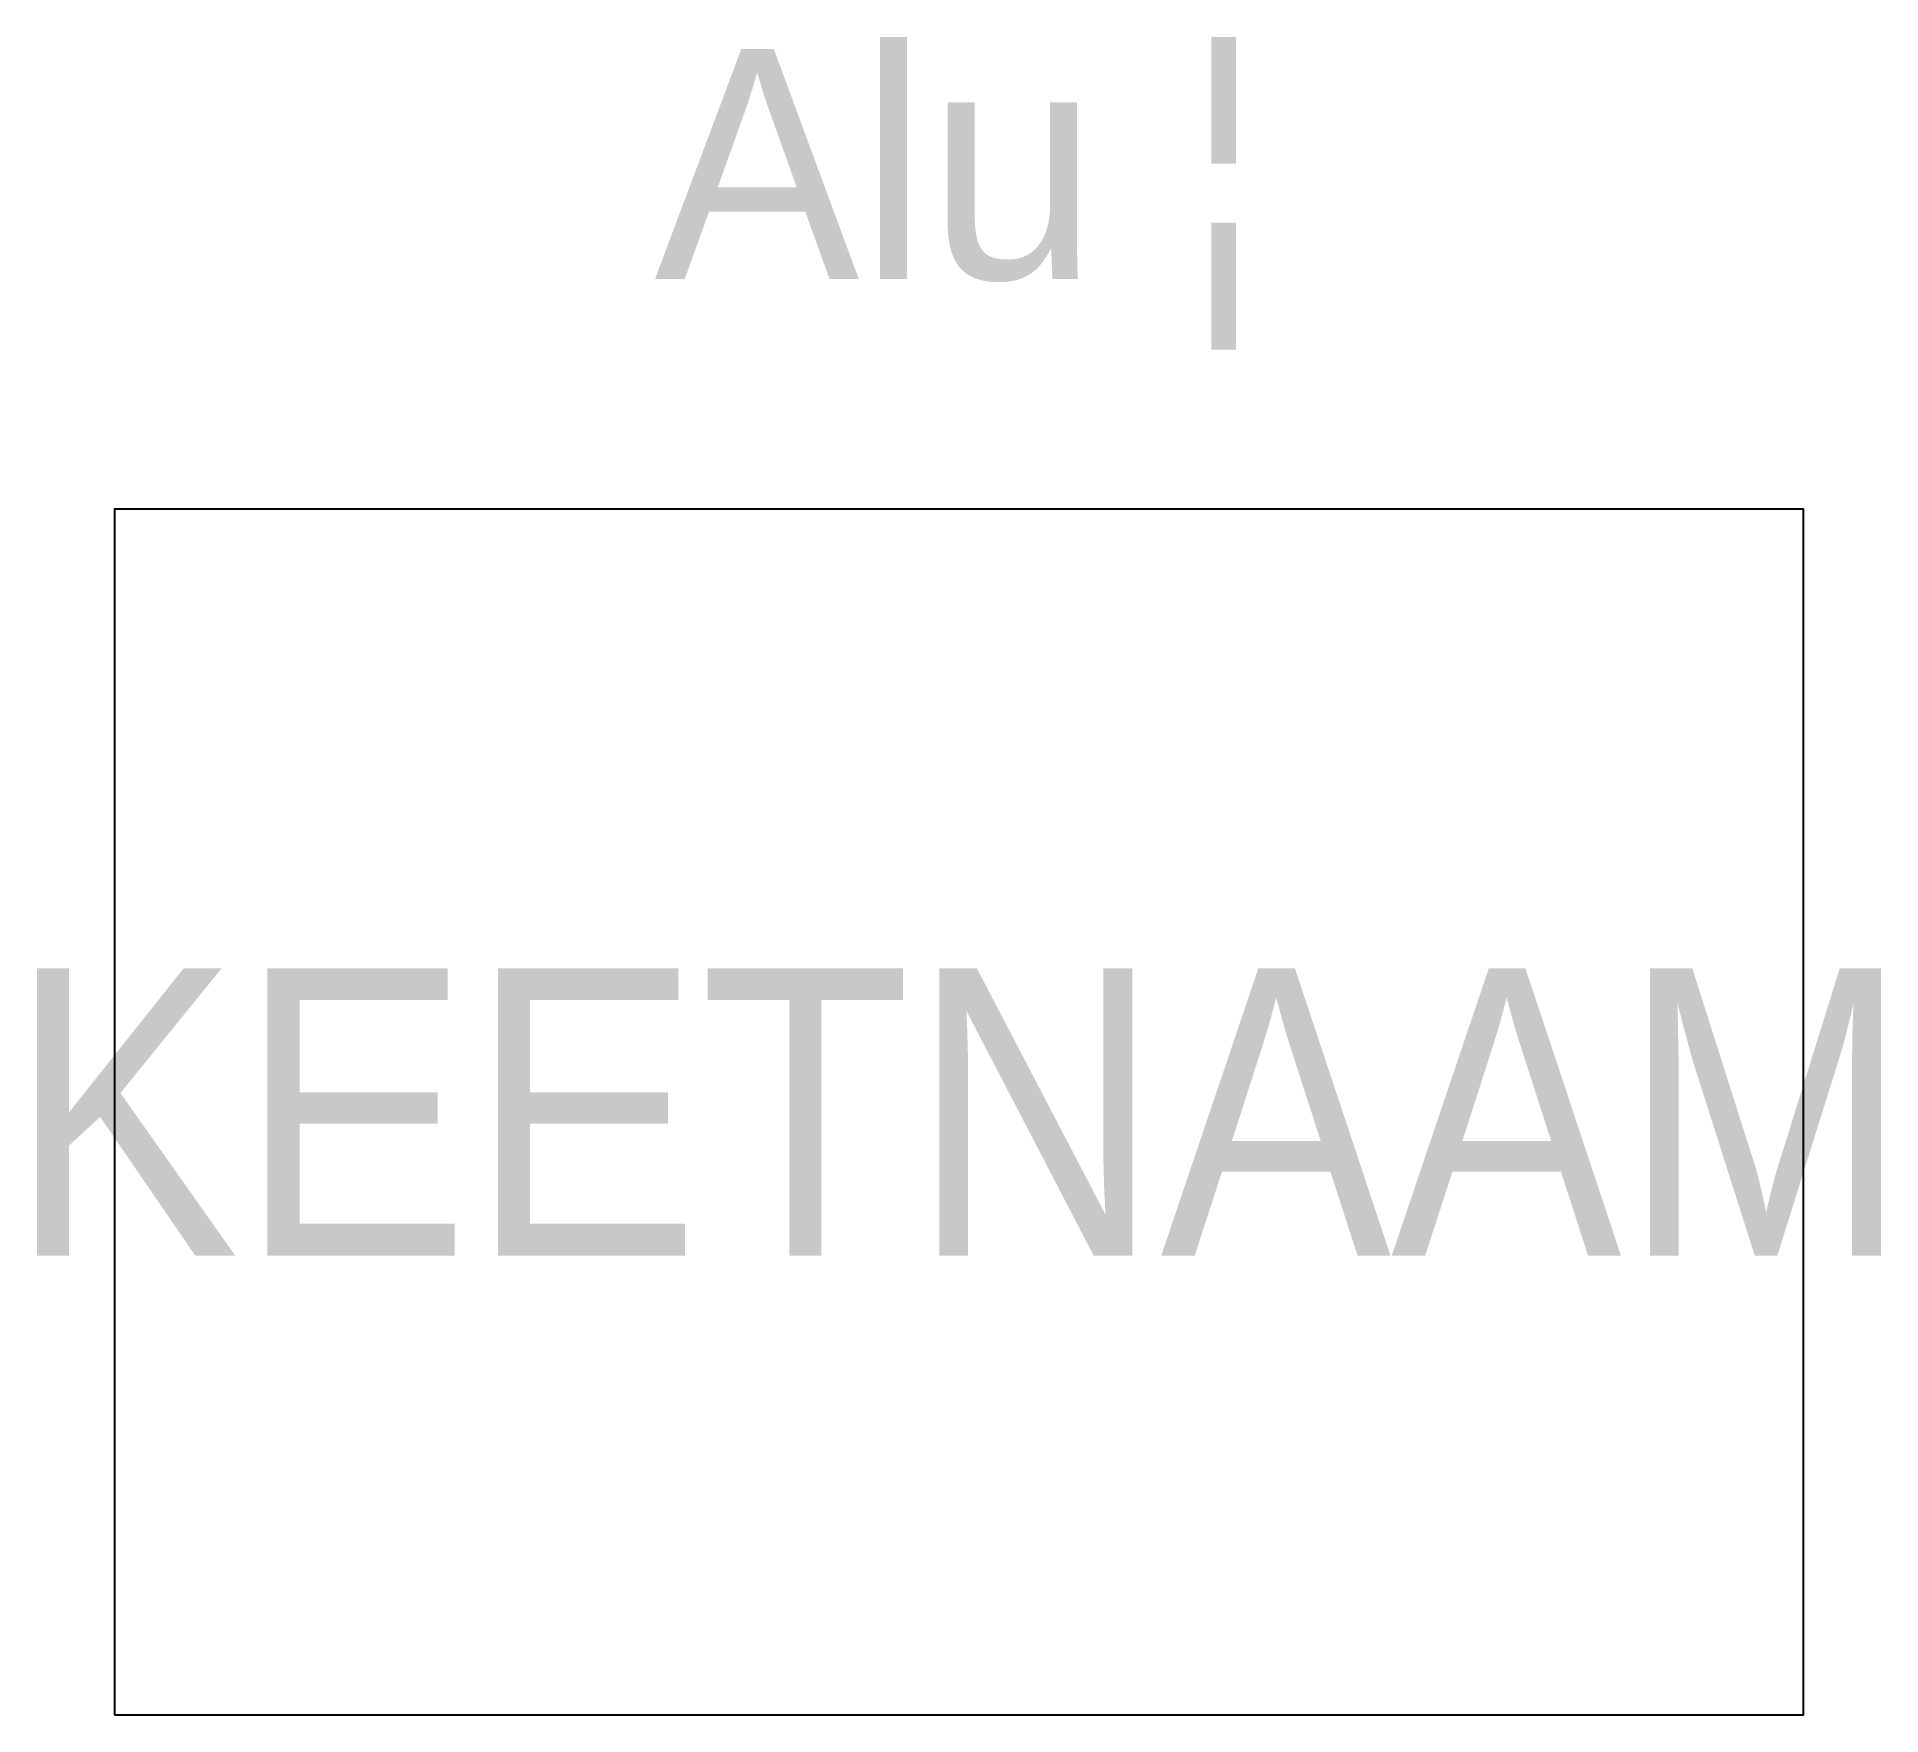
# Model space of a CAD drawing. Header units: metres. Extents: x -1.61 to 1.61, y -1.05 to 1.87.
import ezdxf
from ezdxf.enums import TextEntityAlignment as Align

# ---------------------------------------------------------------- set-up
doc = ezdxf.new("R2010")
doc.units = ezdxf.units.M
doc.header["$LTSCALE"] = 1.2
for name, color, linetype in [('18c', 1, 'Continuous'), ('35c', 2, 'Continuous'), ('50c', 3, 'Continuous')]:
    doc.layers.add(name, color=color, linetype=linetype)
doc.styles.add('ISOPLUS', font='isoplus.shx')
doc.styles.get("Standard").update_dxf_attribs({"font": 'isoplus.shx'})

msp = doc.modelspace()

# ---------------------------------------------------------------- linework, layer by layer
at = {"layer": '50c'}
msp.add_lwpolyline([(-1.47, -1.05), (-1.47, 1.05), (1.47, 1.05), (1.47, -1.05)], close=True, dxfattribs=at)

# ---------------------------------------------------------------- texts
at = {"layer": '18c'}
msp.add_text('Alu ¦', height=0.4, dxfattribs=at).set_placement((0, 1.65), align=Align.MIDDLE_CENTER)
at = {"layer": '35c', "style": 'ISOPLUS', "width": 0.9}
msp.add_attdef('KEETNAAM', text='', height=0.5, dxfattribs=at).set_placement((0, 0), align=Align.MIDDLE_CENTER)

doc.saveas('drawing.dxf')
